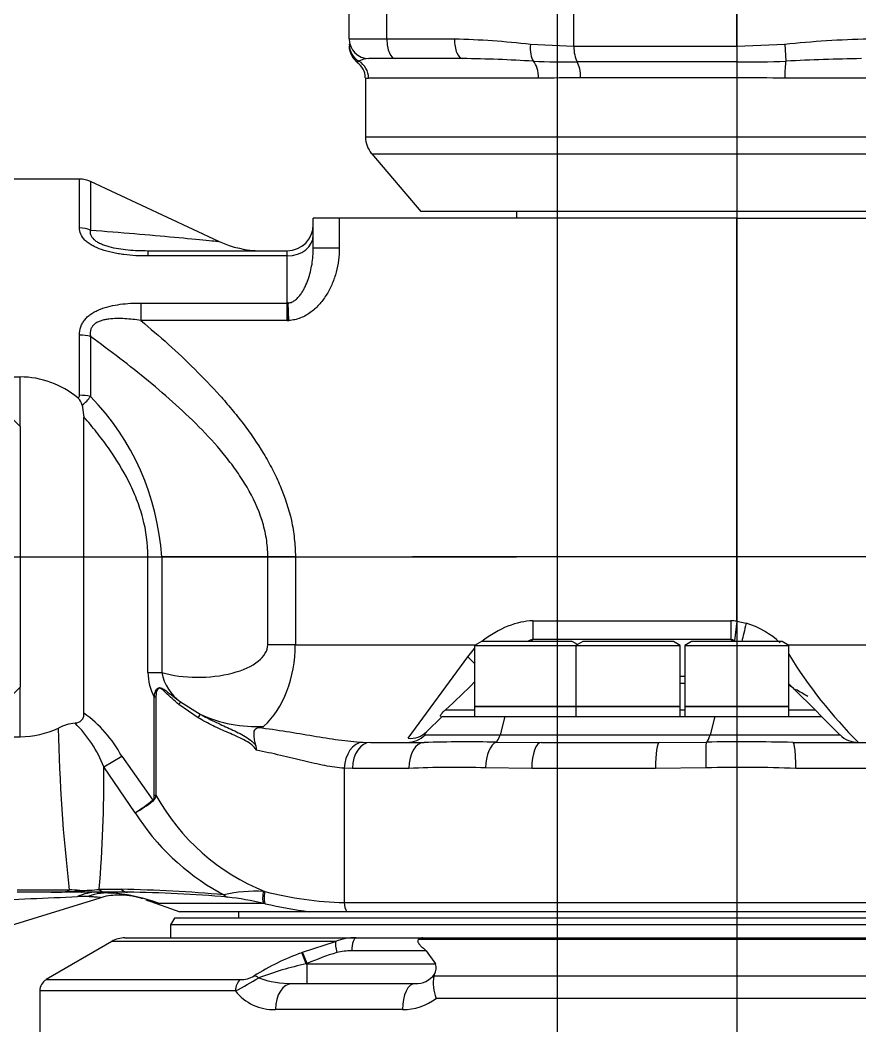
# Model space of a CAD drawing. Header units: millimetres. Extents: x 10462777 to 22643323, y 453826 to 1389191.
# Drawn here: x 11308216.1 to 11308347.1, y 583361.3 to 583518.1 of the extents above; entities that cross this region are included whole.
import ezdxf

# ---------------------------------------------------------------- set-up
doc = ezdxf.new("R2010")
doc.units = ezdxf.units.MM
doc.header["$LTSCALE"] = 200
doc.header["$MEASUREMENT"] = 0
doc.linetypes.add('CENTER2', pattern=[1.125, 0.75, -0.125, 0.125, -0.125])
doc.linetypes.add('PHANTOM', pattern=[2.5, 1.25, -0.25, 0.25, -0.25, 0.25, -0.25])
doc.layers.get('0').update_dxf_attribs({"linetype": 'CONTINUOUS'})
for name, color, linetype in [('$DDT_AUDIT_GENERATED_(276)', 7, 'CONTINUOUS'), ('2', 2, 'CONTINUOUS'), ('A290-7324-X516', 7, 'CONTINUOUS'), ('A290-7324-X541', 7, 'CONTINUOUS'), ('A290-7329-X501', 7, 'CONTINUOUS'), ('A290-7329-X511', 7, 'CONTINUOUS'), ('DV1_DEFAULT', 7, 'CONTINUOUS'), ('LIBRL_A6-BA-10X3', 7, 'CONTINUOUS'), ('LIBRL_A97L-0001-', 7, 'CONTINUOUS'), ('LIBRL_A97L-0118-', 7, 'CONTINUOUS')]:
    doc.layers.add(name, color=color, linetype=linetype)
doc.layers.add('LAYOUT', color=8, linetype='CONTINUOUS', lineweight=25)

# ---------------------------------------------------------------- blocks, each defined once
blk = doc.blocks.new('r710ic')
at = {"layer": 'LAYOUT', "color": 3}
blk.add_circle((272041.37, 104232.63), 2050.12, dxfattribs=at)
blk = doc.blocks.new('A$C7DA30AB0')
at = {"layer": '$DDT_AUDIT_GENERATED_(276)', "color": 7, "linetype": 'Continuous', "ltscale": 25.4}
for p, q in [((4565.74, 2970.61, 0), (4565.74, 2969.6, 0)), ((4555.76, 2969.6, 0), (4555.17, 2968.58, 0)), ((4555.17, 2968.58, 0), (4555.17, 2966.55, 0)), ((4729.15, 2968.58, 0), (4555.17, 2968.58, 0)), ((4731.16, 2969.6, 0), (4555.76, 2969.6, 0))]:
    blk.add_line(p, q, dxfattribs=at)
at = {"layer": 'A290-7324-X516', "color": 7, "linetype": 'Continuous', "ltscale": 25.4}
blk.add_line((4609.12, 3079.83, 0), (4609.12, 3078.82, 0), dxfattribs=at)
at = {"layer": 'A290-7324-X541', "color": 7, "linetype": 'Continuous', "ltscale": 25.4}
for p, q in [((4531.7, 3046.31, 0), (4526.62, 3051.39, 0)), ((4531.7, 3046.31, 0), (4531.7, 3005.67, 0)), ((4526.62, 3000.59, 0), (4531.7, 3005.67, 0))]:
    blk.add_line(p, q, dxfattribs=at)
at = {"layer": 'A290-7329-X501', "color": 7, "linetype": 'Continuous', "ltscale": 25.4}
for p, q in [((4540.96, 3084.91, 0), (4465.86, 3084.91, 0)), ((4540.96, 3077.29, 0), (4540.96, 3084.91, 0)), ((4542.68, 3084.53, 0), (4542.68, 3076.95, 0)), ((4562.71, 3075.19, 0), (4542.68, 3084.53, 0)), ((4581.47, 3078.82, 0), (4577.42, 3078.82, 0)), ((4577.42, 3074.11, 0), (4577.42, 3078.82, 0)), ((4643.46, 3078.82, 0), (4581.47, 3078.82, 0)), ((4581.47, 3078.82, 0), (4581.47, 3074.11, 0)), ((4643.46, 3078.82, 0), (4688.16, 3078.82, 0)), ((4643.46, 3015.93, 0), (4643.46, 3078.82, 0)), ((4551.6, 3073.74, 0), (4551.6, 3072.91, 0)), ((4551.6, 3073.74, 0), (4573.36, 3073.74, 0)), ((4573.36, 3072.91, 0), (4573.36, 3073.74, 0)), ((4581.47, 3074.11, 0), (4577.42, 3074.11, 0)), ((4573.36, 3072.91, 0), (4551.6, 3072.91, 0)), ((4573.36, 3065.57, 0), (4573.36, 3072.91, 0)), ((4550.53, 3065.57, 0), (4550.53, 3062.84, 0)), ((4550.53, 3065.57, 0), (4573.36, 3065.57, 0)), ((4573.36, 3062.84, 0), (4573.36, 3065.57, 0)), ((4573.6, 3062.85, 0), (4573.48, 3065.58, 0)), ((4573.36, 3062.84, 0), (4550.53, 3062.84, 0)), ((4540.96, 3051.17, 0), (4540.96, 3060.57, 0)), ((4542.68, 3060.34, 0), (4542.68, 3051.01, 0)), ((4491.06, 3054.05, 0), (4531.7, 3054.05, 0)), ((4531.7, 3046.31, 0), (4531.7, 3054.05, 0)), ((4541.39, 3049.66, 0), (4541.66, 3047.79, 0)), ((4541.66, 3001.58, 0), (4541.66, 3047.79, 0)), ((4551.63, 3025.99, 0), (4553.78, 3025.99, 0)), ((4551.63, 3007.93, 0), (4551.63, 3025.99, 0)), ((4553.78, 3025.99, 0), (4553.78, 3007.93, 0)), ((4570.32, 3025.99, 0), (4553.78, 3025.99, 0)), ((4574.62, 3025.99, 0), (4570.32, 3025.99, 0)), ((4570.32, 3012.27, 0), (4570.32, 3025.99, 0)), ((4574.62, 3025.99, 0), (4574.62, 3012.27, 0)), ((4611.66, 3015.99, 0), (4642.5, 3015.99, 0)), ((4611.66, 3015.99, 0), (4611.66, 3013.11, 0)), ((4642.5, 3015.99, 0), (4642.5, 3013.11, 0)), ((4643.46, 3015.93, 0), (4643.1, 3012.89, 0)), ((4643.46, 3015.93, 0), (4644.92, 3015.63, 0)), ((4611.66, 3013.11, 0), (4611.33, 3012.78, 0)), ((4642.5, 3013.11, 0), (4611.66, 3013.11, 0)), ((4642.83, 3012.78, 0), (4642.5, 3013.11, 0)), ((4643.35, 3012.78, 0), (4643.1, 3012.89, 0)), ((4574.62, 3012.27, 0), (4570.32, 3012.27, 0)), ((4574.62, 3012.27, 0), (4602.74, 3012.27, 0)), ((4601.51, 3010.36, 0), (4602.57, 3011.68, 0)), ((4651.41, 3012.27, 0), (4678.11, 3012.27, 0)), ((4592.2, 2997.67, 0), (4601.51, 3010.36, 0)), ((4551.63, 3007.93, 0), (4553.78, 3007.93, 0)), ((4634.63, 3007.37, 0), (4635.33, 3007.37, 0)), ((4651.59, 3006.17, 0), (4652.47, 3005.3, 0)), ((4531.7, 2997.92, 0), (4531.7, 3005.67, 0)), ((4655.65, 3002.11, 0), (4652.47, 3005.3, 0)), ((4552.88, 3004.1, 0), (4552.62, 3004.1, 0)), ((4552.62, 2988.78, 0), (4552.62, 3004.1, 0)), ((4552.88, 3004.1, 0), (4552.88, 2988.78, 0)), ((4559.47, 3000.86, 0), (4556.44, 3002.95, 0)), ((4556.73, 3003.35, 0), (4559.79, 3001.43, 0)), ((4598.01, 3002.11, 0), (4602.57, 3002.11, 0)), ((4634.63, 3002.11, 0), (4635.33, 3002.11, 0)), ((4651.59, 3002.11, 0), (4655.65, 3002.11, 0)), ((4655.65, 3002.11, 0), (4656.67, 3001.09, 0)), ((4597.49, 3001.09, 0), (4595.08, 2998.69, 0)), ((4597.49, 3001.09, 0), (4607.28, 3001.09, 0)), ((4607.28, 3001.09, 0), (4606.53, 2998.22, 0)), ((4607.28, 3001.09, 0), (4640.04, 3001.09, 0)), ((4640.04, 3001.09, 0), (4639.3, 2998.22, 0)), ((4640.04, 3001.09, 0), (4656.67, 3001.09, 0)), ((4656.67, 3001.09, 0), (4659.54, 2998.22, 0)), ((4594.84, 2998.22, 0), (4606.53, 2998.22, 0)), ((4606.53, 2998.22, 0), (4639.3, 2998.22, 0)), ((4639.3, 2998.22, 0), (4659.54, 2998.22, 0)), ((4491.06, 2997.92, 0), (4531.7, 2997.92, 0)), ((4585.11, 2997.06, 0), (4586.34, 2997.03, 0)), ((4586.34, 2997.03, 0), (4594.7, 2997.03, 0)), ((4605.94, 2997.08, 0), (4612.97, 2997.03, 0)), ((4612.97, 2997.03, 0), (4631.37, 2997.03, 0)), ((4631.37, 2997.03, 0), (4638.71, 2997.08, 0)), ((4652.23, 2997.03, 0), (4710.39, 2997.03, 0)), ((4544.76, 2993.23, 0), (4547.54, 2994.88, 0)), ((4547.54, 2994.88, 0), (4552.37, 2988.01, 0)), ((4549.64, 2986.05, 0), (4544.76, 2993.23, 0)), ((4583.53, 2992.97, 0), (4582.24, 2993, 0)), ((4582.24, 2993, 0), (4582.24, 2972.05, 0)), ((4592.31, 2992.97, 0), (4583.53, 2992.97, 0)), ((4611.48, 2992.97, 0), (4604.27, 2993.06, 0)), ((4630.78, 2992.97, 0), (4611.48, 2992.97, 0)), ((4638.64, 2993.06, 0), (4630.78, 2992.97, 0)), ((4713.67, 2992.97, 0), (4652.66, 2992.97, 0)), ((4552.45, 2987.89, 0), (4552.37, 2988.01, 0)), ((4552.62, 2988.78, 0), (4552.88, 2988.78, 0)), ((4531.26, 2974.02, 0), (4539.37, 2974.02, 0)), ((4536.52, 2973.66, 0), (4531.26, 2973.66, 0)), ((4541.36, 2973.66, 0), (4536.52, 2973.66, 0)), ((4545, 2973.66, 0), (4541.36, 2973.66, 0)), ((4543.67, 2973.66, 0), (4546.22, 2973.52, 0)), ((4544.04, 2974.12, 0), (4547.5, 2974.12, 0)), ((4548.46, 2973.66, 0), (4545, 2973.66, 0)), ((4569.62, 2973.79, 0), (4569.88, 2973.78, 0)), ((4526.04, 2967.2, 0), (4544.19, 2972.81, 0)), ((4542.25, 2972.98, 0), (4540.67, 2972.98, 0)), ((4551.38, 2972.46, 0), (4556.59, 2970.61, 0)), ((4569.68, 2971.93, 0), (4553.41, 2971.93, 0)), ((4569.93, 2971.87, 0), (4569.68, 2971.93, 0)), ((4582.24, 2972.05, 0), (4730.33, 2972.05, 0)), ((4576.82, 2970.61, 0), (4556.59, 2970.61, 0)), ((4582.66, 2970.61, 0), (4576.82, 2970.61, 0)), ((4729.73, 2970.61, 0), (4582.66, 2970.61, 0))]:
    blk.add_line(p, q, dxfattribs=at)
for centre, radius, start, end in [((4540.96, 3080.85, 0), 4.06, 65, 90), ((4573.36, 3077.8, 0), 4.06, 270, 0), ((4569.21, 3088.98, 0), 15.24, 244.8075, 269.9936), ((4657.76, 3060.5, 0), 84.43, 176.5509, 178.4063), ((4572.43, 3090.13, 0), 27.3, 271.9441, 272.4487), ((4531.65, 3039.93, 0), 14.12, 50.162, 89.7831), ((4539.4, 3049.18, 0), 2.05, 13.3734, 50.7326), ((4537.24, 3054.89, 0), 6.68, 308.4193, 324.4644), ((4514.35, 3023.47, 0), 39.51, 3.6485, 44.1878), ((4640.97, 3002.59, 0), 13.62, 47.1067, 73.1224), ((4714.9, 3049.62, 0), 74.3, 211.5141, 225.0574), ((4560, 3008.06, 0), 8.37, 180.889, 208.1805), ((4561, 3009.35, 0), 7.36, 191.1267, 234.5524), ((4526.33, 3081.96, 0), 107.3, 311.9158, 315.2813), ((4650.34, 3003.17, 0), 3.01, 45.0243, 65.3972), ((4529.75, 2985.21, 0), 20.25, 28.5302, 53.9962), ((4568.5, 3020.19, 0), 20.69, 245.0861, 273.3574), ((4541.38, 2991.66, 0), 8.47, 97.5682, 116.0386), ((4526.07, 2985.81, 0), 20.11, 21.6455, 45.1259), ((4531.69, 3011.81, 0), 13.89, 270.0615, 295.4741), ((4792.96, 3003.93, 0), 255.35, 181.0455, 186.7265), ((4559.98, 3042.5, 0), 44.05, 281.6686, 282.7737), ((4662.42, 3001.09, 0), 4.06, 225, 270), ((4601.35, 2740.84, 0), 256.27, 88.9721, 91.4864), ((4644.24, 2628.08, 0), 369.04, 88.76, 90.8586), ((4566.38, 2995.98, 0), 2.17, 355.6484, 15.555), ((4308.96, 2992.59, 0), 235.81, 355.5072, 0.1548), ((4599.37, 2849.31, 0), 143.83, 88.048, 92.8141), ((4644.39, 2796.47, 0), 196.67, 87.5902, 91.6741), ((4523.42, 3025.53, 0), 47.39, 303.5903, 307.649), ((4534.35, 3012.5, 0), 30.55, 300.0184, 306.327), ((4551.6, 2988.85, 0), 1.28, 311.446, 356.7167), ((4582.36, 3005.06, 0), 33.67, 208.9093, 248.2376), ((4580.8, 3005.86, 0), 36.93, 212.4399, 240.6809), ((4536.73, 3009.22, 0), 35.56, 269.6554, 276.9439), ((4540.23, 3009.71, 0), 35.8, 271.2768, 276.1061), ((4543.91, 2948.07, 0), 25.56, 79.1177, 84.8025), ((4544.4, 2950.98, 0), 22.61, 74.5283, 84.856), ((4543.1, 2740.41, 0), 233.75, 84.9994, 88.9227), ((4545.47, 2756.1, 0), 217.59, 85.1076, 89.2142), ((4544.54, 2952.43, 0), 21.17, 78.6011, 79.3194), ((4606.13, 3056.28, 0), 93.33, 242.2823, 242.8069), ((4568.55, 2950.11, 0), 23.71, 87.409, 102.3414), ((4583.43, 3025.55, 0), 53.51, 255.3266, 268.7286), ((4426.22, 5473.53, 0), 2503.16, 272.28544, 272.62048), ((4544.54, 2952.43, 0), 21.17, 72.8735, 74.4013), ((4554.92, 2981.91, 0), 10.09, 249.1101, 261.3844), ((4558.52, 2923.64, 0), 49.56, 76.9881, 83.6181), ((4588.33, 3053.38, 0), 83.56, 257.2796, 262.0791)]:
    blk.add_arc(centre, radius, start, end, dxfattribs=at)
at = {"layer": 'A290-7329-X501', "color": 7, "linetype": 'CENTER2', "ltscale": 25.4}
blk.add_arc((4544.54, 2952.43, 0), 21.17, 74.4013, 75.6694, dxfattribs=at)
at = {"layer": 'A290-7329-X501', "color": 7, "linetype": 'Continuous', "ltscale": 25.4}
for centre, major_axis, ratio, start_param, end_param in [((4540.96, 3073.75, 0), (4.06, 0), 0.870544, 1.134464, 1.570796), ((4573.36, 3076.15, 0), (4.06, 0), 0.796296, 4.712389, 6.283185), ((4540.96, 3058.18, 0), (4.06, 0), 0.586793, 1.134464, 1.570796), ((4540.96, 3049.44, 0), (-4.06, 0), 0.427401, 4.276057, 4.712389), ((4606.63, 3005.93, 0), (-8.71, -8.71), 0.57735, 3.665191, 4.486711), ((4647.52, 3005.93, 0), (-8.71, 8.71), 0.57735, 5.65194, 5.759587), ((4645.06, 3015.63, 0), (-1.02, -3.93), 0.03166, 4.720611, 5.529674), ((4606.63, 3005.93, 0), (7.05, 7.05), 0.305656, 0.523599, 0.675464), ((4647.52, 3005.93, 0), (-7.05, 7.05), 0.305656, 5.65194, 5.759587), ((4559.43, 3012.27, 0), (-10.89, 0), 0.466308, 1.025205, 3.141593), ((4563.72, 3012.27, 0), (0, -15.24), 0.714836, 0.582364, 1.570796), ((4601.51, 3010.87, 0), (2.87, -2.87), 0.089046, 4.801201, 5.174896), ((4556.3, 3002.95, 0), (0.629, 0.798), 0.11188, 4.800254, 5.3218), ((4559.43, 3000.86, 0), (0.503, 0.883), 0.036846, 4.733385, 5.444228), ((4592.01, 3001.09, 0), (0, 4.06), 0.985723, 3.141593, 3.926991), ((4592.2, 3001.56, 0), (2.87, -2.87), 0.921515, 5.456964, 6.283185), ((4605.79, 3001.09, 0), (0, -4.06), 0.258819, 0.148938, 0.785398), ((4638.55, 3001.09, 0), (0, -4.06), 0.258819, 0.148938, 0.785398), ((4585.11, 2993, 0), (-0.25, -4.06), 0.704045, 3.228913, 4.755755), ((4586.34, 2992.97, 0), (0, -4.06), 0.689877, 3.141593, 4.712389), ((4594.7, 2992.97, 0), (0, -4.06), 0.58887, 3.141593, 4.712389), ((4606.1, 2993.06, 0), (-0.14, -4.06), 0.450971, 3.30288, 4.727919), ((4612.97, 2992.97, 0), (0, -4.06), 0.368205, 3.141593, 4.712389), ((4631.37, 2992.97, 0), (0, -4.06), 0.145997, 3.141593, 4.712389), ((4638.87, 2993.06, 0), (-0.13, 4.06), 0.055452, 0.144051, 1.569089), ((4652.23, 2992.97, 0), (0, -4.06), 0.105863, 1.570796, 3.141593), ((4539.37, 2965.06, 0), (10.15, 0.55), 0.881535, 1.3597, 1.523452), ((4543.67, 2963.5, 0), (0, -10.16), 0.822114, 3.141593, 3.509499), ((4541.36, 2975.69, 0), (0, -2.03), 0.332888, 5.7716, 6.283185), ((4545.26, 2963.41, 0), (1.23, 10.09), 0.930434, 0.02821, 0.453537), ((4545, 2975.69, 0), (0, -2.03), 0.747591, 5.60131, 6.283185), ((4543.32, 2943.18, 0), (0, 30.48), 0.994149, 5.943893, 6.187344), ((4548.46, 2975.69, 0), (0, -2.03), 0.747591, 5.60131, 6.283185), ((4564.41, 2974.87, 0), (-0.15, -2.03), 0.700139, 5.674139, 6.115296), ((4570.23, 2973.84, 0), (-0.44, -1.98), 0.289595, 4.801791, 6.080083), ((4570.48, 2973.78, 0), (-0.44, -1.98), 0.292414, 4.777405, 6.079216), ((4583.68, 2972.05, 0), (0, -2.03), 0.704717, 4.712389, 5.498365)]:
    blk.add_ellipse(centre, major_axis=major_axis, ratio=ratio, start_param=start_param, end_param=end_param, dxfattribs=at)
for points, knots in [([(4551.6, 3072.91, 0), (4550.35, 3072.91, 0), (4549.11, 3072.97, 0), (4547.59, 3073.17, 0), (4547.29, 3073.21, 0), (4546.69, 3073.31, 0), (4546.39, 3073.37, 0), (4545.5, 3073.56, 0), (4544.94, 3073.72, 0), (4544.13, 3074, 0), (4543.87, 3074.1, 0), (4543.37, 3074.33, 0), (4543.14, 3074.44, 0), (4542.7, 3074.69, 0), (4542.5, 3074.82, 0), (4542.12, 3075.1, 0), (4541.95, 3075.25, 0), (4541.51, 3075.7, 0), (4541.29, 3076.02, 0), (4541.02, 3076.66, 0), (4540.96, 3076.98, 0), (4540.96, 3077.29, 0)], [0, 0, 0, 0, 0.25, 0.25, 0.3125, 0.3125, 0.375, 0.375, 0.5, 0.5, 0.5625, 0.5625, 0.625, 0.625, 0.6875, 0.6875, 0.75, 0.75, 0.875, 0.875, 1, 1, 1, 1]), ([(4542.68, 3076.95, 0), (4542.62, 3076.73, 0), (4542.61, 3076.49, 0), (4542.77, 3075.99, 0), (4542.93, 3075.74, 0), (4543.32, 3075.38, 0), (4543.48, 3075.27, 0), (4543.82, 3075.05, 0), (4544.01, 3074.95, 0), (4544.42, 3074.76, 0), (4544.64, 3074.68, 0), (4545.08, 3074.52, 0), (4545.32, 3074.45, 0), (4546.03, 3074.25, 0), (4546.53, 3074.15, 0), (4547.52, 3073.99, 0), (4548.03, 3073.92, 0), (4549.56, 3073.78, 0), (4550.58, 3073.74, 0), (4551.6, 3073.74, 0)], [0, 0, 0, 0, 0.125, 0.125, 0.25, 0.25, 0.3125, 0.3125, 0.375, 0.375, 0.4375, 0.4375, 0.5, 0.5, 0.625, 0.625, 0.75, 0.75, 1, 1, 1, 1]), ([(4542.68, 3076.95, 0), (4545.03, 3076.77, 0), (4547.32, 3076.59, 0), (4551.72, 3076.21, 0), (4553.83, 3076.03, 0), (4557.68, 3075.67, 0), (4559.41, 3075.5, 0), (4561.34, 3075.31, 0), (4561.87, 3075.26, 0), (4562.58, 3075.19, 0), (4562.77, 3075.17, 0), (4562.77, 3075.17, 0)], [0, 0, 0, 0, 0.125, 0.125, 0.25, 0.25, 0.375, 0.375, 0.4375, 0.4375, 0.4996679, 0.4996679, 0.4996679, 0.4996679]), ([(4573.48, 3065.58, 0), (4573.7, 3065.59, 0), (4573.91, 3065.65, 0), (4574.31, 3065.83, 0), (4574.49, 3065.95, 0), (4574.82, 3066.22, 0), (4574.98, 3066.37, 0), (4575.26, 3066.69, 0), (4575.39, 3066.85, 0), (4575.63, 3067.2, 0), (4575.74, 3067.38, 0), (4575.95, 3067.74, 0), (4576.04, 3067.92, 0), (4576.31, 3068.48, 0), (4576.47, 3068.87, 0), (4576.88, 3070.03, 0), (4577.08, 3070.84, 0), (4577.35, 3072.46, 0), (4577.42, 3073.28, 0), (4577.42, 3074.11, 0)], [0, 0, 0, 0, 0.0625, 0.0625, 0.125, 0.125, 0.1875, 0.1875, 0.25, 0.25, 0.3125, 0.3125, 0.375, 0.375, 0.5, 0.5, 0.75, 0.75, 1, 1, 1, 1]), ([(4581.47, 3074.11, 0), (4581.47, 3072.85, 0), (4581.31, 3071.62, 0), (4580.9, 3070.1, 0), (4580.81, 3069.8, 0), (4580.61, 3069.21, 0), (4580.5, 3068.92, 0), (4580.14, 3068.06, 0), (4579.86, 3067.51, 0), (4579.38, 3066.71, 0), (4579.21, 3066.45, 0), (4578.84, 3065.95, 0), (4578.64, 3065.7, 0), (4578.03, 3064.99, 0), (4577.58, 3064.55, 0), (4576.82, 3063.99, 0), (4576.56, 3063.81, 0), (4576.01, 3063.5, 0), (4575.73, 3063.37, 0), (4575.15, 3063.14, 0), (4574.84, 3063.04, 0), (4574.23, 3062.91, 0), (4573.91, 3062.87, 0), (4573.6, 3062.85, 0)], [0, 0, 0, 0, 0.25, 0.25, 0.3125, 0.3125, 0.375, 0.375, 0.5, 0.5, 0.5625, 0.5625, 0.625, 0.625, 0.75, 0.75, 0.8125, 0.8125, 0.875, 0.875, 0.9375, 0.9375, 1, 1, 1, 1]), ([(4540.96, 3060.57, 0), (4540.96, 3061.01, 0), (4541.02, 3061.44, 0), (4541.23, 3062.06, 0), (4541.33, 3062.27, 0), (4541.55, 3062.65, 0), (4541.67, 3062.84, 0), (4541.97, 3063.19, 0), (4542.13, 3063.36, 0), (4542.49, 3063.67, 0), (4542.69, 3063.81, 0), (4543.1, 3064.08, 0), (4543.32, 3064.2, 0), (4543.77, 3064.43, 0), (4544.01, 3064.53, 0), (4544.73, 3064.81, 0), (4545.23, 3064.96, 0), (4546.25, 3065.2, 0), (4546.78, 3065.3, 0), (4548.38, 3065.52, 0), (4549.45, 3065.57, 0), (4550.53, 3065.57, 0)], [0, 0, 0, 0, 0.125, 0.125, 0.1875, 0.1875, 0.25, 0.25, 0.3125, 0.3125, 0.375, 0.375, 0.4375, 0.4375, 0.5, 0.5, 0.625, 0.625, 0.75, 0.75, 1, 1, 1, 1]), ([(4550.53, 3062.84, 0), (4549.7, 3062.98, 0), (4548.86, 3063.08, 0), (4547.6, 3063.15, 0), (4547.18, 3063.16, 0), (4546.35, 3063.15, 0), (4545.93, 3063.12, 0), (4545.31, 3063.04, 0), (4545.11, 3063.01, 0), (4544.71, 3062.93, 0), (4544.51, 3062.87, 0), (4544.13, 3062.75, 0), (4543.95, 3062.68, 0), (4543.61, 3062.5, 0), (4543.44, 3062.39, 0), (4543.16, 3062.16, 0), (4543.03, 3062.02, 0), (4542.83, 3061.72, 0), (4542.76, 3061.57, 0), (4542.66, 3061.23, 0), (4542.64, 3061.05, 0), (4542.63, 3060.7, 0), (4542.65, 3060.52, 0), (4542.68, 3060.34, 0)], [0, 0, 0, 0, 0.25, 0.25, 0.375, 0.375, 0.5, 0.5, 0.5625, 0.5625, 0.625, 0.625, 0.6875, 0.6875, 0.75, 0.75, 0.8125, 0.8125, 0.875, 0.875, 0.9375, 0.9375, 1, 1, 1, 1]), ([(4550.53, 3062.84, 0), (4553.44, 3060.41, 0), (4556.26, 3057.9, 0), (4560.27, 3053.91, 0), (4561.58, 3052.55, 0), (4563.47, 3050.44, 0), (4564.09, 3049.72, 0), (4565.3, 3048.26, 0), (4565.89, 3047.52, 0), (4567.61, 3045.25, 0), (4568.68, 3043.7, 0), (4570.15, 3041.27, 0), (4570.61, 3040.45, 0), (4571.48, 3038.77, 0), (4571.88, 3037.91, 0), (4573, 3035.28, 0), (4573.59, 3033.48, 0), (4574.2, 3030.72, 0), (4574.35, 3029.79, 0), (4574.56, 3027.9, 0), (4574.62, 3026.94, 0), (4574.62, 3025.99, 0)], [0, 0, 0, 0, 0.25, 0.25, 0.375, 0.375, 0.4375, 0.4375, 0.5, 0.5, 0.625, 0.625, 0.6875, 0.6875, 0.75, 0.75, 0.875, 0.875, 0.9375, 0.9375, 1, 1, 1, 1]), ([(4570.32, 3025.99, 0), (4570.32, 3026.95, 0), (4570.24, 3027.91, 0), (4570.02, 3029.32, 0), (4569.92, 3029.79, 0), (4569.7, 3030.72, 0), (4569.57, 3031.19, 0), (4568.85, 3033.48, 0), (4568.04, 3035.2, 0), (4566.84, 3037.25, 0), (4566.59, 3037.66, 0), (4566.07, 3038.46, 0), (4565.8, 3038.86, 0), (4564.98, 3040.04, 0), (4564.41, 3040.8, 0), (4562.64, 3043.02, 0), (4561.38, 3044.42, 0), (4558.76, 3047.13, 0), (4557.4, 3048.43, 0), (4554.6, 3050.97, 0), (4553.16, 3052.2, 0), (4550.24, 3054.61, 0), (4548.75, 3055.79, 0), (4545.74, 3058.1, 0), (4544.21, 3059.23, 0), (4542.68, 3060.34, 0)], [0, 0, 0, 0, 0.0625, 0.0625, 0.09375, 0.09375, 0.125, 0.125, 0.25, 0.25, 0.28125, 0.28125, 0.3125, 0.3125, 0.375, 0.375, 0.5, 0.5, 0.625, 0.625, 0.75, 0.75, 0.875, 0.875, 1, 1, 1, 1]), ([(4540.7, 3050.77, 0), (4540.74, 3050.79, 0), (4540.78, 3050.8, 0), (4540.85, 3050.86, 0), (4540.88, 3050.89, 0), (4540.95, 3051, 0), (4540.96, 3051.09, 0), (4540.96, 3051.17, 0)], [0, 0, 0, 0, 0.25, 0.25, 0.5, 0.5, 1, 1, 1, 1]), ([(4551.63, 3025.99, 0), (4551.63, 3028.05, 0), (4551.35, 3030.07, 0), (4550.7, 3032.53, 0), (4550.55, 3033.02, 0), (4550.23, 3033.99, 0), (4550.06, 3034.48, 0), (4549.5, 3035.92, 0), (4549.08, 3036.85, 0), (4547.71, 3039.58, 0), (4546.64, 3041.31, 0), (4544.88, 3043.81, 0), (4544.26, 3044.62, 0), (4542.99, 3046.23, 0), (4542.33, 3047.02, 0), (4541.66, 3047.79, 0)], [0, 0, 0, 0, 0.25, 0.25, 0.3125, 0.3125, 0.375, 0.375, 0.5, 0.5, 0.75, 0.75, 0.875, 0.875, 1, 1, 1, 1]), ([(4634.61, 3006.27, 0), (4634.69, 3006.27, 0), (4634.78, 3006.27, 0), (4635.01, 3006.26, 0), (4635.16, 3006.25, 0), (4635.31, 3006.25, 0)], [0.48500207, 0.48500207, 0.48500207, 0.48500207, 0.5, 0.5, 0.52579168, 0.52579168, 0.52579168, 0.52579168]), ([(4552.62, 3004.1, 0), (4552.64, 3004.35, 0), (4552.68, 3004.6, 0), (4552.83, 3005.07, 0), (4552.93, 3005.31, 0), (4553.21, 3005.54, 0), (4553.33, 3005.58, 0), (4553.57, 3005.57, 0), (4553.69, 3005.53, 0), (4554.02, 3005.39, 0), (4554.22, 3005.25, 0), (4555.19, 3004.54, 0), (4555.94, 3003.91, 0), (4556.73, 3003.35, 0)], [0, 0, 0, 0, 0.125, 0.125, 0.25, 0.25, 0.3125, 0.3125, 0.375, 0.375, 0.5, 0.5, 1, 1, 1, 1]), ([(4556.44, 3002.95, 0), (4555.72, 3003.54, 0), (4555.04, 3004.19, 0), (4554.2, 3004.98, 0), (4554.03, 3005.14, 0), (4553.75, 3005.35, 0), (4553.65, 3005.41, 0), (4553.44, 3005.49, 0), (4553.31, 3005.49, 0), (4553.03, 3005.29, 0), (4552.98, 3005.03, 0), (4552.9, 3004.57, 0), (4552.88, 3004.34, 0), (4552.88, 3004.1, 0)], [0, 0, 0, 0, 0.5, 0.5, 0.625, 0.625, 0.6875, 0.6875, 0.75, 0.75, 0.875, 0.875, 1, 1, 1, 1]), ([(4540.26, 3000.06, 0), (4540.45, 3000.08, 0), (4540.63, 3000.12, 0), (4540.9, 3000.22, 0), (4540.98, 3000.26, 0), (4541.14, 3000.36, 0), (4541.22, 3000.42, 0), (4541.35, 3000.56, 0), (4541.41, 3000.64, 0), (4541.5, 3000.81, 0), (4541.54, 3000.9, 0), (4541.63, 3001.18, 0), (4541.66, 3001.38, 0), (4541.66, 3001.58, 0)], [0, 0, 0, 0, 0.25, 0.25, 0.375, 0.375, 0.5, 0.5, 0.625, 0.625, 0.75, 0.75, 1, 1, 1, 1]), ([(4559.79, 3001.43, 0), (4560.52, 3001.03, 0), (4561.26, 3000.65, 0), (4562.78, 2999.92, 0), (4563.55, 2999.57, 0), (4564.69, 2999.04, 0), (4565.07, 2998.86, 0), (4565.81, 2998.5, 0), (4566.18, 2998.31, 0), (4566.9, 2997.9, 0), (4567.25, 2997.68, 0), (4567.91, 2997.17, 0), (4568.21, 2996.9, 0), (4568.46, 2996.56, 0)], [0, 0, 0, 0, 0.25, 0.25, 0.5, 0.5, 0.625, 0.625, 0.75, 0.75, 0.875, 0.875, 1, 1, 1, 1]), ([(4597.31, 3001.09, 0), (4597.25, 3001.09, 0), (4597.24, 3001.14, 0), (4597.27, 3001.25, 0), (4597.28, 3001.29, 0), (4597.33, 3001.37, 0), (4597.36, 3001.42, 0), (4597.47, 3001.57, 0), (4597.56, 3001.67, 0), (4597.76, 3001.89, 0), (4597.88, 3002, 0), (4598.01, 3002.11, 0)], [0, 0, 0, 0, 0.25, 0.25, 0.375, 0.375, 0.5, 0.5, 0.75, 0.75, 1, 1, 1, 1]), ([(4568.53, 2995.81, 0), (4568.44, 2996.02, 0), (4568.31, 2996.19, 0), (4568.02, 2996.51, 0), (4567.85, 2996.65, 0), (4567.33, 2997.04, 0), (4566.95, 2997.25, 0), (4566.18, 2997.65, 0), (4565.78, 2997.83, 0), (4564.98, 2998.19, 0), (4564.58, 2998.37, 0), (4563.38, 2998.89, 0), (4562.57, 2999.24, 0), (4561, 3000.01, 0), (4560.22, 3000.41, 0), (4559.47, 3000.86, 0)], [0, 0, 0, 0, 0.0625, 0.0625, 0.125, 0.125, 0.25, 0.25, 0.375, 0.375, 0.5, 0.5, 0.75, 0.75, 1, 1, 1, 1]), ([(4568.46, 2996.56, 0), (4568.38, 2996.85, 0), (4568.31, 2997.14, 0), (4568.21, 2997.7, 0), (4568.17, 2997.97, 0), (4568.17, 2998.36, 0), (4568.17, 2998.48, 0), (4568.2, 2998.72, 0), (4568.23, 2998.83, 0), (4568.33, 2999.04, 0), (4568.4, 2999.13, 0), (4568.61, 2999.28, 0), (4568.74, 2999.33, 0), (4568.88, 2999.36, 0)], [0, 0, 0, 0, 0.25, 0.25, 0.5, 0.5, 0.625, 0.625, 0.75, 0.75, 0.875, 0.875, 1, 1, 1, 1]), ([(4568.88, 2999.36, 0), (4570.36, 2999.19, 0), (4571.81, 2998.97, 0), (4574.64, 2998.53, 0), (4576.02, 2998.29, 0), (4578.74, 2997.83, 0), (4580.06, 2997.61, 0), (4582.66, 2997.26, 0), (4583.91, 2997.12, 0), (4585.11, 2997.06, 0)], [0, 0, 0, 0, 0.25, 0.25, 0.5, 0.5, 0.75, 0.75, 1, 1, 1, 1]), ([(4595.08, 2998.69, 0), (4594.93, 2998.54, 0), (4594.83, 2998.42, 0), (4594.77, 2998.3, 0), (4594.76, 2998.27, 0), (4594.78, 2998.23, 0), (4594.8, 2998.22, 0), (4594.84, 2998.22, 0)], [0, 0, 0, 0, 0.5, 0.5, 0.75, 0.75, 1, 1, 1, 1]), ([(4582.24, 2993, 0), (4581.28, 2993.07, 0), (4580.26, 2993.22, 0), (4578.14, 2993.63, 0), (4577.04, 2993.88, 0), (4575.3, 2994.3, 0), (4574.72, 2994.44, 0), (4573.53, 2994.73, 0), (4572.92, 2994.87, 0), (4571.09, 2995.3, 0), (4569.83, 2995.58, 0), (4568.53, 2995.81, 0)], [0, 0, 0, 0, 0.25, 0.25, 0.5, 0.5, 0.625, 0.625, 0.75, 0.75, 1, 1, 1, 1]), ([(4552.37, 2988.01, 0), (4552.42, 2988.05, 0), (4552.47, 2988.1, 0), (4552.54, 2988.23, 0), (4552.56, 2988.29, 0), (4552.61, 2988.5, 0), (4552.62, 2988.64, 0), (4552.62, 2988.78, 0)], [0, 0, 0, 0, 0.25, 0.25, 0.5, 0.5, 1, 1, 1, 1]), ([(4536.52, 2973.66, 0), (4536.79, 2973.66, 0), (4537.06, 2973.67, 0), (4537.6, 2973.68, 0), (4537.87, 2973.69, 0), (4538.39, 2973.72, 0), (4538.65, 2973.74, 0), (4539.01, 2973.8, 0), (4539.12, 2973.83, 0), (4539.27, 2973.88, 0), (4539.31, 2973.91, 0), (4539.37, 2973.96, 0), (4539.38, 2973.99, 0), (4539.37, 2974.02, 0)], [0, 0, 0, 0, 0.25, 0.25, 0.5, 0.5, 0.75, 0.75, 0.875, 0.875, 0.9375, 0.9375, 1, 1, 1, 1]), ([(4544.2, 2972.79, 0), (4544.3, 2972.83, 0), (4544.8, 2973.03, 0), (4545.79, 2973.2, 0), (4546.98, 2973.3, 0), (4547.92, 2973.27, 0), (4548.53, 2973.21, 0), (4548.85, 2973.16, 0), (4548.97, 2973.14, 0), (4549.03, 2973.13, 0), (4549.07, 2973.12, 0), (4549.08, 2973.12, 0), (4549.07, 2973.12, 0)], [0, 0, 0, 0, 0.020711, 0.1215909, 0.2073101, 0.2754127, 0.3218225, 0.3389652, 0.3500038, 0.3606448, 0.376336, 0.396155, 0.396155, 0.396155, 0.396155]), ([(4544.25, 2972.83, 0), (4544.25, 2972.83, 0), (4544.21, 2972.84, 0), (4544.06, 2972.85, 0), (4543.94, 2972.87, 0), (4543.68, 2972.89, 0), (4543.59, 2972.89, 0), (4543.37, 2972.91, 0), (4543.26, 2972.92, 0), (4542.88, 2972.94, 0), (4542.58, 2972.96, 0), (4542.25, 2972.98, 0)], [0.501001, 0.501001, 0.501001, 0.501001, 0.625, 0.625, 0.75, 0.75, 0.8125, 0.8125, 0.875, 0.875, 1, 1, 1, 1])]:
    blk.add_open_spline(points, degree=3, knots=knots, dxfattribs=at)
blk.add_open_spline([(4573.48, 3065.58, 0), (4573.42, 3065.57, 0), (4573.36, 3065.57, 0)], degree=2, dxfattribs=at)
at = {"layer": 'A290-7329-X511', "color": 7, "linetype": 'Continuous', "ltscale": 25.4}
for p, q in [((4583.01, 3106.76, 0), (4583.01, 3129.11, 0)), ((4588.9, 3106.76, 0), (4588.9, 3129.11, 0)), ((4618.04, 3105.66, 0), (4618.04, 3129.11, 0)), ((4643.46, 3105.66, 0), (4643.46, 3129.11, 0)), ((4583.01, 3106.76, 0), (4588.9, 3106.76, 0)), ((4588.9, 3106.76, 0), (4599.42, 3106.76, 0)), ((4611.27, 3105.93, 0), (4618.04, 3105.66, 0)), ((4618.04, 3105.66, 0), (4643.46, 3105.66, 0)), ((4643.46, 3105.66, 0), (4650.92, 3105.93, 0)), ((4643.46, 3105.66, 0), (4643.46, 3103.18, 0)), ((4650.92, 3105.93, 0), (4651.12, 3103.29, 0)), ((4590.18, 3103.71, 0), (4586.06, 3103.71, 0)), ((4600.7, 3103.71, 0), (4590.18, 3103.71, 0)), ((4643.46, 3103.18, 0), (4618.57, 3103.18, 0)), ((4643.46, 3103.18, 0), (4643.46, 3100.71, 0)), ((4585.55, 3100.7, 0), (4585.55, 3091.49, 0)), ((4612.54, 3100.66, 0), (4586.03, 3100.66, 0)), ((4643.46, 3100.71, 0), (4619.1, 3100.71, 0)), ((4692.47, 3100.66, 0), (4650.92, 3100.66, 0)), ((4585.55, 3091.49, 0), (4692.47, 3091.49, 0)), ((4586.52, 3088.86, 0), (4691.14, 3088.86, 0)), ((4586.52, 3088.86, 0), (4594.18, 3079.83, 0)), ((4692.74, 3079.83, 0), (4594.18, 3079.83, 0)), ((4545.99, 2966, 0), (4535.76, 2960.03, 0)), ((4580.89, 2966, 0), (4545.99, 2966, 0)), ((4548.04, 2966.55, 0), (4584.1, 2966.55, 0)), ((4575.75, 2964.3, 0), (4580.89, 2966, 0)), ((4584.1, 2966.55, 0), (4594.51, 2966.55, 0)), ((4713.3, 2966.27, 0), (4593.8, 2966.27, 0)), ((4594.51, 2966.55, 0), (4712.56, 2966.55, 0)), ((4575.61, 2964.24, 0), (4575.75, 2964.3, 0)), ((4576.31, 2962.49, 0), (4575.61, 2964.24, 0)), ((4576.44, 2962.54, 0), (4575.75, 2964.3, 0)), ((4595.03, 2964.52, 0), (4583.4, 2964.52, 0)), ((4595.03, 2964.52, 0), (4596.46, 2962.49, 0)), ((4576.44, 2962.54, 0), (4576.31, 2962.49, 0)), ((4576.31, 2962.49, 0), (4576.44, 2962.49, 0)), ((4576.44, 2962.49, 0), (4576.44, 2962.54, 0)), ((4576.44, 2962.49, 0), (4596.46, 2962.49, 0)), ((4576.44, 2959.44, 0), (4576.44, 2962.49, 0)), ((4596.31, 2960.89, 0), (4596.18, 2960.61, 0)), ((4596.18, 2960.61, 0), (4697.05, 2960.61, 0)), ((4535.76, 2960.03, 0), (4566, 2960.03, 0)), ((4574.19, 2959.44, 0), (4593.27, 2959.44, 0)), ((4565.27, 2958.27, 0), (4534.75, 2958.27, 0)), ((4534.75, 2958.27, 0), (4534.75, 2937.59, 0)), ((4698.06, 2957.1, 0), (4596.57, 2957.1, 0)), ((4591.33, 2955.37, 0), (4571.5, 2955.37, 0))]:
    blk.add_line(p, q, dxfattribs=at)
for centre, radius, start, end in [((4586.06, 3106.76, 0), 3.05, 180, 270), ((4595.01, 2959.05, 0), 147.77, 83.6819, 88.2879), ((4668.83, 2927.54, 0), 179.28, 91.5525, 95.7351), ((4586.06, 3105.66, 0), 3.05, 180.0671, 234.8395), ((4586.11, 3100.53, 0), 3.18, 90.875, 119.646), ((4595.31, 2814.21, 0), 289.56, 86.7487, 88.9323), ((4669.67, 2728.6, 0), 375.16, 91.0377, 92.8344), ((4582.74, 3100.72, 0), 2.78, 359.7426, 57.7843), ((4583.68, 3104.85, 0), 1.77, 289.6429, 298.6597), ((4618.05, 3277.52, 0), 174.34, 267.9219, 270.1699), ((4644, 3324.59, 0), 221.41, 269.8617, 271.843), ((4586.03, 3103.42, 0), 2.76, 259.9085, 269.995), ((4627.67, 1275.27, 0), 1825.45, 90.26896, 90.47505), ((4631.99, 440.57, 0), 2660.16, 89.59226, 89.75296), ((4589.61, 3091.49, 0), 4.06, 180, 220.3645), ((4548.04, 2962.49, 0), 4.06, 90, 120.2564), ((4583.92, 2957.99, 0), 8.56, 88.8116, 110.7516), ((4594.53, 2965.46, 0), 1.09, 91.1455, 131.6701), ((4588.92, 2927.5, 0), 39.07, 109.911, 122.0421), ((4592.97, 2924.66, 0), 41.33, 106.7104, 113.5635), ((4583.22, 2956.16, 0), 8.36, 88.7562, 104.8415), ((4587.21, 2911.66, 0), 51.98, 102.1106, 110.6101), ((4594.71, 2961.85, 0), 1.86, 328.9828, 20.1256), ((4566.05, 2964.16, 0), 4.13, 269.3216, 301.2182), ((4593.53, 2962.8, 0), 3.37, 265.6777, 325.5179), ((4603.32, 2959.63, 0), 7.2, 172.1479, 200.5284), ((4536.78, 2958.27, 0), 2.03, 120.2564, 180), ((4543.51, 3001.27, 0), 48.19, 296.8524, 301.8167), ((4573.74, 2973.04, 0), 13.61, 249.2176, 271.8808), ((4571.2, 2962.87, 0), 7.5, 217.8007, 272.2738), ((4591.53, 2963.57, 0), 8.19, 268.5345, 307.9475)]:
    blk.add_arc(centre, radius, start, end, dxfattribs=at)
for centre, major_axis, ratio, start_param, end_param in [((4590.18, 3106.76, 0), (0, 3.05), 0.420575, 1.570796, 3.141593), ((4600.7, 3106.76, 0), (0, 3.05), 0.420575, 1.570796, 3.141593), ((4586.06, 3105.93, 0), (-3.05, 0), 0.997183, 0, 1.047198), ((4612.55, 3105.93, 0), (-0.25, -3.04), 0.41939, 4.747145, 5.794342), ((4619.32, 3105.66, 0), (0, -3.05), 0.420575, 4.712389, 5.660359), ((4583.01, 3100.66, 0), (0, 3.05), 0.991667, 4.712389, 5.754728), ((4610.91, 3100.66, 0), (0, 3.05), 0.533952, 4.712389, 5.754728), ((4617.82, 3100.71, 0), (0, 3.05), 0.420575, 4.712389, 5.660359), ((4651.31, 3100.66, 0), (0, 3.05), 0.12883, 0.528457, 1.570796), ((4581.55, 2964.24, 0), (-0.53, 1.96), 0.220794, 0.407278, 1.511338), ((4584.1, 2964.52, 0), (0, -2.03), 0.342531, 3.141593, 4.712389), ((4568.91, 2958.87, 0), (-1.17, 1.66), 0.505693, 5.332254, 5.856471), ((4566.74, 2958.27, 0), (0, -2.03), 0.719203, 3.669667, 4.712389), ((4574.19, 2955.37, 0), (0, 4.06), 0.661961, 0, 1.570796), ((4593.27, 2955.37, 0), (0, 4.06), 0.479573, 0, 1.570796)]:
    blk.add_ellipse(centre, major_axis=major_axis, ratio=ratio, start_param=start_param, end_param=end_param, dxfattribs=at)
blk.add_open_spline([(4593.8, 2966.27, 0), (4593.74, 2966.22, 0), (4593.71, 2966.17, 0), (4593.69, 2966.08, 0), (4593.69, 2966.03, 0), (4593.71, 2965.9, 0), (4593.75, 2965.82, 0), (4593.89, 2965.6, 0), (4594.02, 2965.46, 0), (4594.29, 2965.18, 0), (4594.43, 2965.05, 0), (4594.73, 2964.78, 0), (4594.88, 2964.65, 0), (4595.03, 2964.52, 0)], degree=3, knots=[0, 0, 0, 0, 0.0625, 0.0625, 0.125, 0.125, 0.25, 0.25, 0.5, 0.5, 0.75, 0.75, 1, 1, 1, 1], dxfattribs=at)
at = {"layer": 'DV1_DEFAULT', "color": 7, "linetype": 'CENTER2', "ltscale": 25.4}
blk.add_line((4643.46, 3176.51, 0), (4643.46, 2861.71, 0), dxfattribs=at)
at = {"layer": 'DV1_DEFAULT', "color": 1, "linetype": 'CENTER2', "ltscale": 7}
for p, q in [((5992.89, 3025.99, 0), (0, 3025.99, 0)), ((59.09, 3025.99, 0), (6051.98, 3025.99, 0))]:
    blk.add_line(p, q, dxfattribs=at)
at = {"layer": 'LAYOUT', "color": 6, "linetype": 'PHANTOM'}
blk.add_circle((3030.45, 3025.99, 0), 2693.02, dxfattribs=at)
at = {"layer": 'LIBRL_A6-BA-10X3', "color": 7, "linetype": 'Continuous', "ltscale": 25.4}
for p, q in [((4603.62, 3012.78, 0), (4602.57, 3012.17, 0)), ((4617.77, 3012.78, 0), (4603.62, 3012.78, 0)), ((4618.6, 3012.3, 0), (4617.77, 3012.78, 0)), ((4619.43, 3012.78, 0), (4618.37, 3012.17, 0)), ((4633.57, 3012.78, 0), (4619.43, 3012.78, 0)), ((4634.63, 3012.17, 0), (4633.57, 3012.78, 0)), ((4636.39, 3012.78, 0), (4635.33, 3012.17, 0)), ((4650.53, 3012.78, 0), (4636.39, 3012.78, 0)), ((4651.59, 3012.17, 0), (4650.53, 3012.78, 0)), ((4602.57, 3012.17, 0), (4602.57, 3002.62, 0)), ((4602.57, 3012.17, 0), (4618.37, 3012.17, 0)), ((4618.37, 3012.17, 0), (4618.37, 3002.62, 0)), ((4618.37, 3012.17, 0), (4634.63, 3012.17, 0)), ((4634.63, 3002.62, 0), (4634.63, 3012.17, 0)), ((4635.33, 3012.17, 0), (4635.33, 3002.62, 0)), ((4635.33, 3012.17, 0), (4651.59, 3012.17, 0)), ((4651.59, 3002.62, 0), (4651.59, 3012.17, 0)), ((4602.57, 3002.62, 0), (4618.37, 3002.62, 0)), ((4618.37, 3002.62, 0), (4634.63, 3002.62, 0)), ((4635.33, 3002.62, 0), (4651.59, 3002.62, 0))]:
    blk.add_line(p, q, dxfattribs=at)
at = {"layer": 'LIBRL_A97L-0001-', "color": 7, "linetype": 'Continuous', "ltscale": 25.4}
for p, q in [((4602.57, 3002.62, 0), (4602.57, 3001.09, 0)), ((4618.37, 3002.62, 0), (4602.57, 3002.62, 0)), ((4618.37, 3002.62, 0), (4618.37, 3001.09, 0)), ((4634.63, 3002.62, 0), (4618.37, 3002.62, 0)), ((4634.63, 3001.09, 0), (4634.63, 3002.62, 0)), ((4635.33, 3002.62, 0), (4635.33, 3001.09, 0)), ((4651.59, 3002.62, 0), (4635.33, 3002.62, 0)), ((4651.59, 3001.09, 0), (4651.59, 3002.62, 0))]:
    blk.add_line(p, q, dxfattribs=at)
at = {"layer": 'LIBRL_A97L-0118-', "color": 7, "linetype": 'Continuous', "ltscale": 25.4}
blk.add_arc((4062.8, 1969.84, 0), 1191.66, 60.22716, 60.33387, dxfattribs=at)

msp = doc.modelspace()

# ---------------------------------------------------------------- linework, layer by layer
at = {"layer": '2', "color": 252, "linetype": 'Continuous'}
msp.add_line((11308299.86081, 583780.2964, 0), (11308299.86081, 582942.82232, 0), dxfattribs=at)

# ---------------------------------------------------------------- block references
at = {"ltscale": 10}
msp.add_blockref('A$C7DA30AB0', (11303684.4077, 580408.4363, 0), dxfattribs=at)
at = {"layer": 'LAYOUT', "color": 2, "rotation": 270}
msp.add_blockref('r710ic', (11204875.24796, 856316.46559, 0), dxfattribs=at)

doc.saveas('drawing.dxf')
